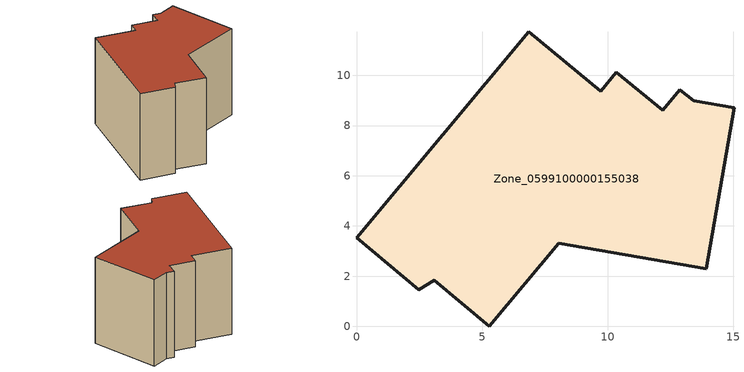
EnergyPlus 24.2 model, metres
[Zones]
Zone_0599100000155038
 floor ground (C_G): 3.09,1.84 2.48,1.45 0,3.53 6.87,11.74 9.72,9.36 10.35,10.12 12.19,8.6 12.88,9.43 13.43,8.98 15.04,8.71 13.93,2.3 8.06,3.31 5.28,0 z0
 wall outside (C_F): 13.93,2.3 15.04,8.71 13.43,8.98 12.88,9.43 12.19,8.6 10.35,10.12 9.72,9.36 6.87,11.74 0,3.53 2.48,1.45 3.09,1.84 5.28,0 8.06,3.31 13.93,2.3 z0:8.39
 roof outside (C_R): 9.72,9.36 6.87,11.74 0,3.53 2.48,1.45 3.09,1.84 5.28,0 8.06,3.31 13.93,2.3 15.04,8.71 13.43,8.98 12.88,9.43 12.19,8.6 10.35,10.12 z8.39
[BUILDING]
Pand.0599100000155038: North Axis=0; Terrain=City; Loads Convergence Tolerance Value=0.04; Temperature Convergence Tolerance Value=0.4; Solar Distribution=FullExterior; Maximum Number of Warmup Days=25; Minimum Number of Warmup Days=1
[Site:Location]
Rotterdam.The.Hague.AP_ZH_NLD Design_Conditions: Latitude=51.96; Longitude=4.45; Time Zone=1; Elevation=-4.5
[SITE:GROUNDTEMPERATURE:BUILDINGSURFACE]
18, 18, 18, 18, 18, 18, 18, 18, 18, 18, 18, 18
[MATERIAL] Thermal Absorptance=0.9; Solar Absorptance=0.7; Visible Absorptance=0.7
Name | Roughness | Thickness | Conductivity | Density | Specific Heat
G.TC.1946-1964 | MediumSmooth | 0.15 | 1 | 540 | 1210
F.TC.1946-1964 | Rough | 0.3 | 0.857143 | 1920 | 840
R.TC.1946-1964 | MediumRough | 0.2 | 0.235294 | 1500 | 1000
[CONSTRUCTION]
C_G: G.TC.1946-1964
C_F: F.TC.1946-1964
C_R: R.TC.1946-1964
[ZONE]
Zone_0599100000155038: Type=1; Multiplier=1; Ceiling Height=Autocalculate; Volume=Autocalculate; Floor Area=autocalculate; Part of Total Floor Area=Yes
[ZONEINFILTRATION:DESIGNFLOWRATE]
Infil_Zone_0599100000155038: Zone or ZoneList or Space or SpaceList=Zone_0599100000155038; Schedule=AlwaysOn; Design Flow Rate Calculation Method=Flow/Area; Flow Rate per Floor Area=0.003; Constant Term Coefficient=1; Temperature Term Coefficient=0; Velocity Term Coefficient=0; Velocity Squared Term Coefficient=0
[HVACTEMPLATE:ZONE:IDEALLOADSAIRSYSTEM]
Zone_0599100000155038: Maximum Heating Supply Air Temperature=50; Minimum Cooling Supply Air Temperature=13; Maximum Heating Supply Air Humidity Ratio=0.0156; Minimum Cooling Supply Air Humidity Ratio=0.0077; Heating Limit=NoLimit; Cooling Limit=NoLimit; Dehumidification Control Type=ConstantSensibleHeatRatio; Cooling Sensible Heat Ratio=0.7; Dehumidification Setpoint=60; Humidification Control Type=None; Humidification Setpoint=30; Outdoor Air Method=None; Outdoor Air Flow Rate per Person=0.00944; Outdoor Air Flow Rate per Zone Floor Area=0; Outdoor Air Flow Rate per Zone=0; Demand Controlled Ventilation Type=None; Outdoor Air Economizer Type=NoEconomizer; Heat Recovery Type=None; Sensible Heat Recovery Effectiveness=0.7; Latent Heat Recovery Effectiveness=0.65
[ZONECONTROL:THERMOSTAT]
ThermostatControl_Zone_0599100000155038: Zone or ZoneList=Zone_0599100000155038; Control Type Schedule=DualSetpointControlType; Control 1=Thermostat_Zone_0599100000155038; Temperature Difference Between Cutout And Setpoint=0
[THERMOSTATSETPOINT:DUALSETPOINT]
Thermostat_Zone_0599100000155038: Heating Setpoint Temperature Schedule=HeatingSetpoint_Zone_0599100000155038; Cooling Setpoint Temperature Schedule=CoolingSetpoint_Zone_0599100000155038
[SCHEDULE:COMPACT]
HeatingSetpoint_Zone_0599100000155038: Through: 12/31, For: AllDays, Until: 24:00, 21
CoolingSetpoint_Zone_0599100000155038: Through: 12/31, For: AllDays, Until: 24:00, 24
DualSetpointControlType: Through: 12/31, For: AllDays, Until: 24:00, 4
AlwaysOn: Through: 12/31, For: AllDays, Until: 24:00, 1
